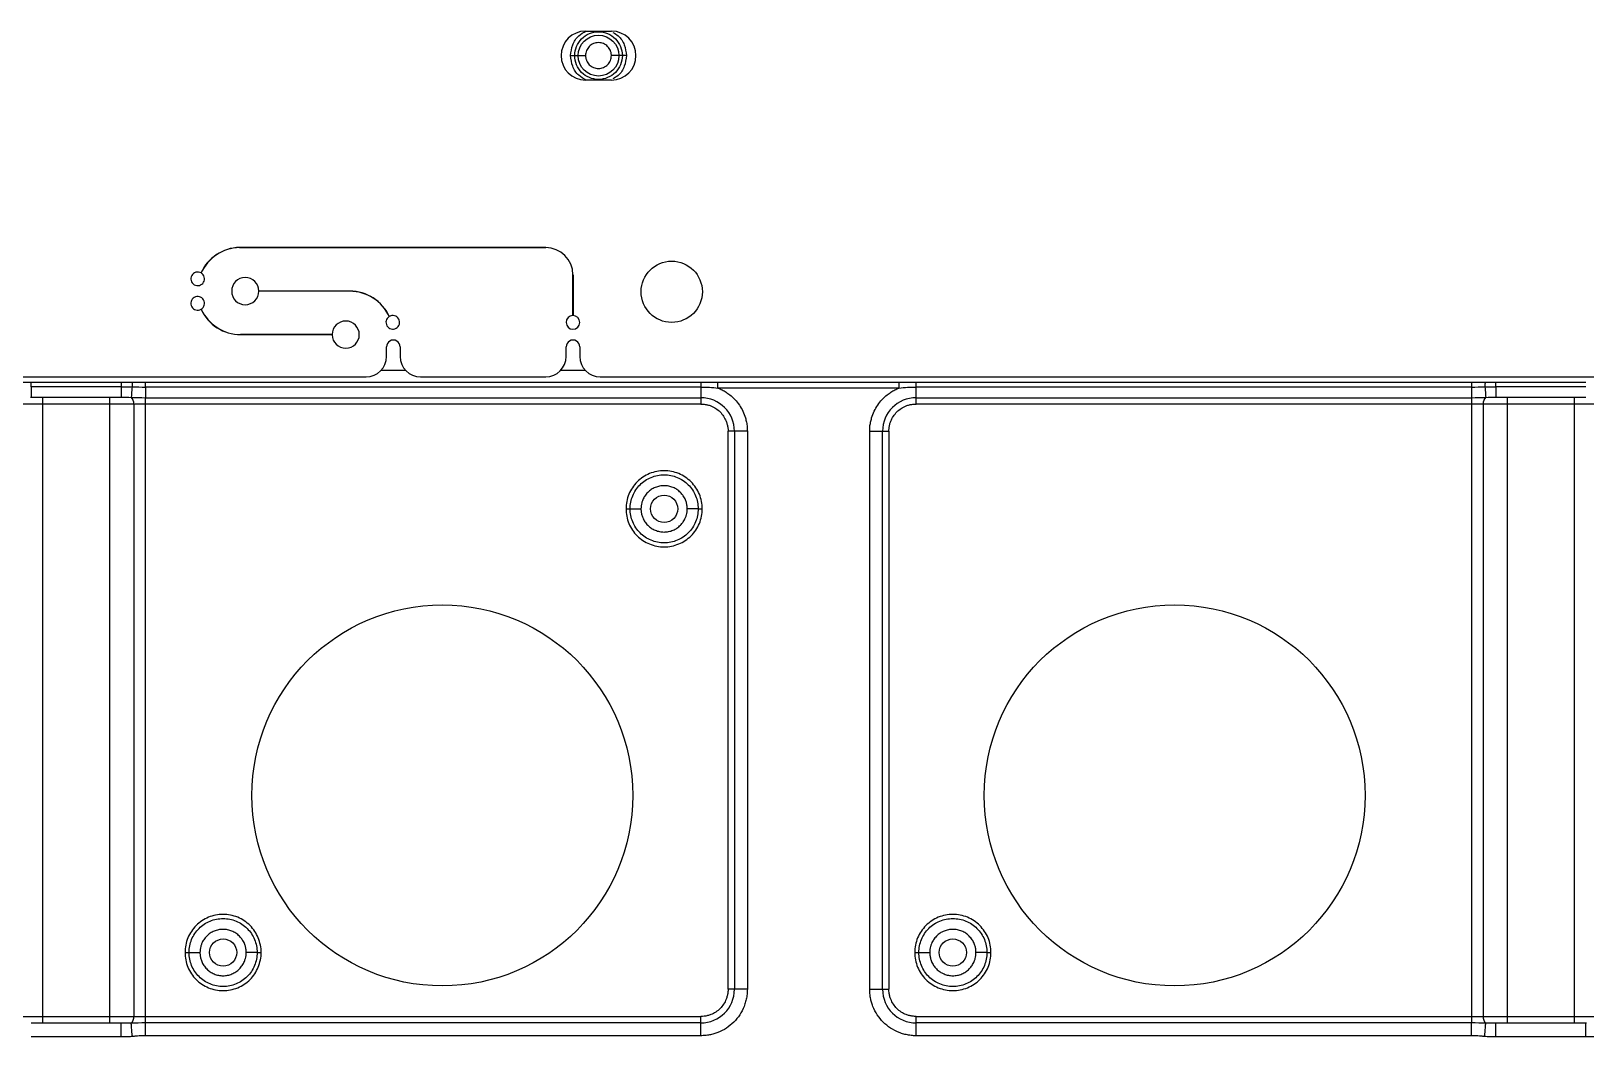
# Model space of a CAD drawing. Header units: millimetres. Extents: x -1 to 1576, y 30 to 633.
# Drawn here: x 1031.4 to 1145.7, y 485.1 to 559 of the extents above; entities that cross this region are included whole.
import ezdxf

# ---------------------------------------------------------------- set-up
doc = ezdxf.new("R2010")
doc.units = ezdxf.units.MM

msp = doc.modelspace()

# ---------------------------------------------------------------- linework, layer by layer
at = {"color": 7, "linetype": 'Continuous', "lineweight": 25}
for p, q in [((1072.16, 558.97), (1074.06, 558.97)), ((1074.06, 555.37), (1072.16, 555.37)), ((1046.72, 543.08), (1069.23, 543.08)), ((1069.23, 543.07), (1046.72, 543.07)), ((1071.23, 538.07), (1071.23, 541.07)), ((1071.24, 541.07), (1071.24, 538.07)), ((1048.15, 539.88), (1054.83, 539.88)), ((1054.83, 539.87), (1048.15, 539.87)), ((1046.81, 536.68), (1053.53, 536.68)), ((1053.53, 536.67), (1046.81, 536.67)), ((1057.53, 535.07), (1057.53, 535.77)), ((1058.53, 535.77), (1058.53, 535.07)), ((1070.73, 535.07), (1070.73, 535.77)), ((1071.73, 535.77), (1071.73, 535.07)), ((1057.15, 534.07), (1058.91, 534.07)), ((1070.35, 534.07), (1072.11, 534.07)), ((965.59, 533.57), (1056.03, 533.57)), ((1031.41, 533.17), (1038.03, 533.17)), ((1031.41, 532.84), (1031.41, 533.17)), ((1038.03, 532.84), (1031.41, 532.84)), ((1039.82, 533.18), (1080.63, 533.18)), ((1080.63, 532.82), (1039.82, 532.82)), ((1060.03, 533.57), (1069.23, 533.57)), ((1073.23, 533.57), (1163.67, 533.57)), ((1080.63, 532.82), (1080.63, 531.57)), ((1081.89, 533.19), (1095.19, 533.19)), ((1095.19, 532.75), (1081.89, 532.75)), ((1096.45, 533.18), (1137.26, 533.18)), ((1137.26, 532.82), (1096.45, 532.82)), ((1096.45, 531.57), (1096.45, 532.82)), ((1139.05, 533.17), (1145.67, 533.17)), ((1139.05, 532.84), (1139.05, 533.17)), ((1145.67, 532.84), (1139.05, 532.84)), ((1080.63, 531.57), (988.81, 531.57)), ((1031.36, 532.07), (1031.41, 532.08)), ((1031.41, 532.07), (1038.03, 532.07)), ((1032.24, 532.07), (1032.24, 486.07)), ((1037.2, 486.07), (1037.2, 532.07)), ((1038.03, 532.09), (1038.13, 532.07)), ((1038.95, 531.57), (1038.95, 486.57)), ((1039.82, 532.04), (1080.63, 532.04)), ((1039.82, 486.1), (1039.82, 532.04)), ((1096.45, 532.04), (1137.26, 532.04)), ((1188.27, 531.57), (1096.45, 531.57)), ((1137.26, 532.04), (1137.26, 486.1)), ((1138.14, 486.57), (1138.14, 531.57)), ((1139, 532.07), (1139.05, 532.08)), ((1139.05, 532.07), (1145.67, 532.07)), ((1139.88, 532.07), (1139.88, 486.07)), ((1144.84, 486.07), (1144.84, 532.07)), ((1084.05, 529.57), (1082.63, 529.57)), ((1082.63, 488.57), (1082.63, 529.57)), ((1083.1, 529.57), (1083.1, 488.57)), ((1084.05, 529.57), (1084.05, 488.57)), ((1093.04, 488.57), (1093.04, 529.57)), ((1093.04, 529.57), (1094.45, 529.57)), ((1093.98, 488.57), (1093.98, 529.57)), ((1094.45, 529.57), (1094.45, 488.57)), ((1084.05, 488.57), (1082.63, 488.57)), ((1093.04, 488.57), (1094.45, 488.57)), ((988.81, 486.57), (1080.63, 486.57)), ((1038.03, 486.07), (1031.41, 486.07)), ((1038.08, 486.07), (1038.03, 486.07)), ((1080.63, 486.1), (1039.82, 486.1)), ((1080.63, 485.16), (1080.63, 486.57)), ((1096.45, 485.16), (1096.45, 486.57)), ((1096.45, 486.57), (1188.27, 486.57)), ((1137.26, 486.1), (1096.45, 486.1)), ((1145.67, 486.07), (1139.05, 486.07)), ((1145.72, 486.07), (1145.67, 486.07)), ((1038.03, 485.07), (1031.41, 485.07)), ((1080.63, 485.16), (1039.82, 485.16)), ((1137.26, 485.16), (1096.45, 485.16)), ((1145.67, 485.07), (1139.05, 485.07))]:
    msp.add_line(p, q, dxfattribs=at)
at = {"color": 141}
for centre, radius in [((1073.11, 557.17), 1.5), ((1077.93, 523.87), 1), ((1045.52, 491.27), 1), ((1099.15, 491.27), 1)]:
    msp.add_circle(centre, radius, dxfattribs=at)
at = {"color": 7, "linetype": 'Continuous', "lineweight": 25}
for centre, radius in [((1078.49, 539.82), 2.25), ((1061.63, 502.82), 14), ((1115.45, 502.82), 14)]:
    msp.add_circle(centre, radius, dxfattribs=at)
for centre, radius, start, end in [((1072.16, 557.17), 1.8, 90, 270), ((1074.06, 557.17), 1.8, 270, 90), ((1046.81, 539.87), 3.21, 91.5822, 155.3856), ((1046.81, 539.87), 3.2, 91.5847, 155.403), ((1069.23, 541.07), 2, 360, 90), ((1069.23, 541.07), 2, 360, 90), ((1043.65, 540.77), 0.5, 60.3991, 59.2477), ((1047.15, 539.87), 1, 0.2862, 359.7133), ((1043.65, 538.97), 0.5, 300.7301, 299.5792), ((1054.83, 536.67), 3.2, 24.6158, 89.9998), ((1054.83, 536.67), 3.19, 24.5983, 89.9998), ((1046.81, 539.87), 3.2, 204.6089, 269.9998), ((1046.81, 539.87), 3.19, 204.5914, 269.9998), ((1054.53, 536.67), 1, 180.286, 179.7136), ((1057.99, 537.57), 0.5, 120.7513, 119.6), ((1071.23, 537.57), 0.5, 90.573, 89.427), ((1058.03, 535.77), 0.5, 359.9998, 180), ((1071.23, 535.77), 0.5, 359.9998, 180), ((1056.03, 535.07), 1.5, 270, 360), ((1060.03, 535.07), 1.5, 180, 270), ((1069.23, 535.07), 1.5, 270, 360), ((1073.23, 535.07), 1.5, 180, 270), ((1038.39, 531.65), 0.562, 352.1767, 47.5651), ((1080.63, 529.57), 2.47, 0, 90), ((1096.45, 529.57), 2.47, 90, 180), ((1138.69, 531.65), 0.562, 132.435, 187.8232), ((1080.63, 488.57), 2.47, 270, 360), ((1096.45, 488.57), 2.47, 180, 270), ((1038.39, 486.5), 0.562, 312.435, 7.8232), ((1138.69, 486.5), 0.562, 172.1767, 227.5651)]:
    msp.add_arc(centre, radius, start, end, dxfattribs=at)
for points, knots in [([(1071.06, 557.17), (1071.09, 557.44), (1071.15, 557.97), (1071.58, 558.63), (1072, 558.87), (1072.18, 558.97)], [0, 0, 0, 0, 0.358697, 0.71725, 1, 1, 1, 1]), ([(1071.36, 557.17), (1071.36, 557.4), (1071.4, 557.63), (1071.58, 558.05), (1071.71, 558.25), (1072.03, 558.57), (1072.22, 558.7), (1072.65, 558.88), (1072.88, 558.92), (1073.34, 558.92), (1073.56, 558.88), (1073.99, 558.7), (1074.18, 558.57), (1074.51, 558.25), (1074.63, 558.05), (1074.81, 557.63), (1074.86, 557.4), (1074.86, 557.17)], [0, 0, 0, 0, 0.125, 0.125, 0.25, 0.25, 0.375, 0.375, 0.5, 0.5, 0.625, 0.625, 0.75, 0.75, 0.875, 0.875, 1, 1, 1, 1]), ([(1074.17, 558.88), (1074.31, 558.8), (1074.67, 558.59), (1075.06, 557.97), (1075.12, 557.44), (1075.16, 557.17)], [0, 0, 0, 0, 0.222806, 0.611319, 1, 1, 1, 1]), ([(1074.06, 557.17), (1074.06, 557.2), (1074.05, 557.27), (1074.04, 557.36), (1074.02, 557.45), (1073.97, 557.57), (1073.9, 557.7), (1073.78, 557.85), (1073.64, 557.97), (1073.42, 558.09), (1073.11, 558.15), (1072.79, 558.09), (1072.57, 557.97), (1072.43, 557.85), (1072.31, 557.7), (1072.22, 557.54), (1072.17, 557.36), (1072.16, 557.24), (1072.16, 557.17)], [0, 0, 0, 0, 0.031457, 0.062629, 0.093823, 0.125343, 0.187791, 0.250424, 0.312874, 0.375501, 0.500073, 0.624645, 0.687092, 0.749724, 0.812175, 0.874803, 0.937354, 1, 1, 1, 1]), ([(1071.06, 557.17), (1071.13, 557.17), (1071.21, 557.17), (1071.32, 557.17), (1071.36, 557.17), (1071.36, 557.17)], [0, 0, 0, 0, 0.5, 0.5, 1, 1, 1, 1]), ([(1072.18, 555.37), (1072, 555.48), (1071.58, 555.72), (1071.15, 556.37), (1071.09, 556.91), (1071.06, 557.17)], [0, 0, 0, 0, 0.282779, 0.641326, 1, 1, 1, 1]), ([(1071.06, 557.17), (1071.13, 557.17), (1071.21, 557.17), (1071.32, 557.17), (1071.36, 557.17), (1071.36, 557.17)], [0, 0, 0, 0, 0.5, 0.5, 1, 1, 1, 1]), ([(1071.36, 557.17), (1071.36, 557.17), (1071.44, 557.17), (1071.74, 557.17), (1071.95, 557.17), (1072.16, 557.17)], [0, 0, 0, 0, 0.5, 0.5, 1, 1, 1, 1]), ([(1074.86, 557.17), (1074.86, 556.94), (1074.81, 556.71), (1074.63, 556.29), (1074.51, 556.1), (1074.18, 555.77), (1073.99, 555.64), (1073.56, 555.47), (1073.34, 555.42), (1072.88, 555.42), (1072.65, 555.47), (1072.22, 555.64), (1072.03, 555.77), (1071.71, 556.1), (1071.58, 556.29), (1071.4, 556.71), (1071.36, 556.94), (1071.36, 557.17)], [0, 0, 0, 0, 0.125, 0.125, 0.25, 0.25, 0.375, 0.375, 0.5, 0.5, 0.625, 0.625, 0.75, 0.75, 0.875, 0.875, 1, 1, 1, 1]), ([(1072.16, 557.17), (1072.16, 557.14), (1072.16, 557.08), (1072.17, 556.99), (1072.2, 556.9), (1072.24, 556.78), (1072.31, 556.64), (1072.43, 556.5), (1072.57, 556.38), (1072.79, 556.26), (1073.11, 556.2), (1073.42, 556.26), (1073.64, 556.38), (1073.78, 556.5), (1073.9, 556.64), (1073.99, 556.81), (1074.05, 556.99), (1074.05, 557.11), (1074.06, 557.17)], [0, 0, 0, 0, 0.031456, 0.062628, 0.093821, 0.12534, 0.187786, 0.250416, 0.312865, 0.375491, 0.500071, 0.624648, 0.687097, 0.749729, 0.81218, 0.874806, 0.937356, 1, 1, 1, 1]), ([(1074.86, 557.17), (1074.86, 557.17), (1074.77, 557.17), (1074.47, 557.17), (1074.27, 557.17), (1074.06, 557.17)], [0, 0, 0, 0, 0.5, 0.5, 1, 1, 1, 1]), ([(1075.16, 557.17), (1075.12, 556.91), (1075.06, 556.37), (1074.67, 555.75), (1074.3, 555.54), (1074.16, 555.46)], [0, 0, 0, 0, 0.3851262, 0.7700905, 1, 1, 1, 1]), ([(1075.16, 557.17), (1075.08, 557.17), (1075, 557.17), (1074.89, 557.17), (1074.86, 557.17), (1074.86, 557.17)], [0, 0, 0, 0, 0.5, 0.5, 1, 1, 1, 1]), ([(1030.62, 533.18), (1030.74, 533.18), (1031, 533.17), (1031.26, 533.17), (1031.41, 533.17)], [0, 0, 0, 0, 0.452244, 1, 1, 1, 1]), ([(1031.41, 532.84), (1031.41, 532.62), (1031.41, 532.43), (1031.41, 532.15), (1031.41, 532.07), (1031.41, 532.07)], [0, 0, 0, 0, 0.5, 0.5, 1, 1, 1, 1]), ([(1038.03, 533.17), (1038.18, 533.17), (1038.44, 533.17), (1038.7, 533.18), (1038.82, 533.18)], [0, 0, 0, 0, 0.548125, 1, 1, 1, 1]), ([(1038.03, 532.84), (1038.03, 532.62), (1038.03, 532.43), (1038.03, 532.15), (1038.03, 532.07), (1038.03, 532.07)], [0, 0, 0, 0, 0.5, 0.5, 1, 1, 1, 1]), ([(1038.83, 532.83), (1038.82, 532.64), (1038.8, 532.46), (1038.78, 532.19), (1038.77, 532.1), (1038.77, 532.06)], [0, 0, 0, 0, 0.5, 0.5, 1, 1, 1, 1]), ([(1038.82, 533.18), (1039.02, 533.18), (1039.35, 533.18), (1039.68, 533.18), (1039.82, 533.18)], [0, 0, 0, 0, 0.580575, 1, 1, 1, 1]), ([(1039.82, 532.82), (1039.82, 532.64), (1039.82, 532.48), (1039.82, 532.21), (1039.82, 532.1), (1039.82, 532.04)], [0, 0, 0, 0, 0.5, 0.5, 1, 1, 1, 1]), ([(1080.63, 533.18), (1080.72, 533.18), (1080.93, 533.18), (1081.27, 533.18), (1081.59, 533.19), (1081.81, 533.19), (1081.89, 533.19)], [0, 0, 0, 0, 0.221378, 0.492164, 0.7995, 1, 1, 1, 1]), ([(1081.89, 532.75), (1081.89, 532.84), (1081.89, 532.93), (1081.89, 533.08), (1081.89, 533.15), (1081.89, 533.19)], [0, 0, 0, 0, 0.5, 0.5, 1, 1, 1, 1]), ([(1081.89, 532.75), (1081.94, 532.73), (1082.04, 532.68), (1082.19, 532.61), (1082.34, 532.53), (1082.48, 532.45), (1082.62, 532.35), (1082.84, 532.18), (1083.14, 531.91), (1083.47, 531.5), (1083.73, 531.05), (1083.89, 530.62), (1083.99, 530.23), (1084.04, 529.9), (1084.04, 529.68), (1084.05, 529.57)], [0, 0, 0, 0, 0.040883, 0.08158, 0.122187, 0.162802, 0.203521, 0.244441, 0.372171, 0.500035, 0.627766, 0.75563, 0.837187, 0.918385, 1, 1, 1, 1]), ([(1093.04, 529.57), (1093.04, 529.63), (1093.04, 529.74), (1093.05, 529.9), (1093.07, 530.07), (1093.1, 530.23), (1093.14, 530.39), (1093.21, 530.67), (1093.36, 531.05), (1093.62, 531.5), (1093.94, 531.91), (1094.28, 532.22), (1094.6, 532.45), (1094.89, 532.62), (1095.09, 532.7), (1095.19, 532.75)], [0, 0, 0, 0, 0.040883, 0.08158, 0.122187, 0.162802, 0.203521, 0.244441, 0.372171, 0.500035, 0.627766, 0.75563, 0.837187, 0.918385, 1, 1, 1, 1]), ([(1095.19, 533.19), (1095.28, 533.19), (1095.49, 533.19), (1095.82, 533.18), (1096.15, 533.18), (1096.36, 533.18), (1096.45, 533.18)], [0, 0, 0, 0, 0.200515, 0.50786, 0.778848, 1, 1, 1, 1]), ([(1095.19, 533.19), (1095.19, 533.15), (1095.19, 533.08), (1095.19, 532.93), (1095.19, 532.84), (1095.19, 532.75)], [0, 0, 0, 0, 0.5, 0.5, 1, 1, 1, 1]), ([(1137.26, 533.18), (1137.4, 533.18), (1137.74, 533.18), (1138.07, 533.18), (1138.26, 533.18)], [0, 0, 0, 0, 0.420474, 1, 1, 1, 1]), ([(1137.26, 532.82), (1137.26, 532.64), (1137.26, 532.48), (1137.26, 532.21), (1137.26, 532.1), (1137.26, 532.04)], [0, 0, 0, 0, 0.5, 0.5, 1, 1, 1, 1]), ([(1138.25, 532.83), (1138.27, 532.64), (1138.28, 532.46), (1138.3, 532.19), (1138.31, 532.1), (1138.31, 532.06)], [0, 0, 0, 0, 0.5, 0.5, 1, 1, 1, 1]), ([(1138.26, 533.18), (1138.38, 533.18), (1138.64, 533.17), (1138.9, 533.17), (1139.05, 533.17)], [0, 0, 0, 0, 0.452244, 1, 1, 1, 1]), ([(1139.05, 532.84), (1139.05, 532.62), (1139.05, 532.43), (1139.05, 532.15), (1139.05, 532.07), (1139.05, 532.07)], [0, 0, 0, 0, 0.5, 0.5, 1, 1, 1, 1]), ([(1080.63, 531.57), (1080.67, 531.57), (1080.76, 531.57), (1080.88, 531.56), (1081.01, 531.54), (1081.13, 531.51), (1081.25, 531.48), (1081.46, 531.4), (1081.74, 531.26), (1082.05, 531), (1082.31, 530.68), (1082.48, 530.36), (1082.57, 530.07), (1082.62, 529.82), (1082.63, 529.66), (1082.63, 529.57)], [0, 0, 0, 0, 0.040276, 0.080243, 0.120058, 0.159883, 0.199877, 0.240199, 0.370043, 0.500057, 0.629901, 0.759916, 0.840121, 0.919721, 1, 1, 1, 1]), ([(1094.45, 529.57), (1094.45, 529.62), (1094.45, 529.7), (1094.47, 529.82), (1094.48, 529.95), (1094.51, 530.07), (1094.55, 530.19), (1094.62, 530.4), (1094.77, 530.68), (1095.03, 531), (1095.34, 531.26), (1095.66, 531.42), (1095.95, 531.52), (1096.2, 531.56), (1096.37, 531.57), (1096.45, 531.57)], [0, 0, 0, 0, 0.040276, 0.080243, 0.120058, 0.159883, 0.199877, 0.240199, 0.370043, 0.500057, 0.629901, 0.759916, 0.840121, 0.919721, 1, 1, 1, 1]), ([(1080.73, 523.87), (1080.73, 524.24), (1080.66, 524.61), (1080.38, 525.28), (1080.17, 525.59), (1079.65, 526.11), (1079.34, 526.32), (1078.66, 526.6), (1078.3, 526.67), (1077.56, 526.67), (1077.2, 526.6), (1076.52, 526.32), (1076.21, 526.11), (1075.69, 525.59), (1075.48, 525.28), (1075.2, 524.61), (1075.13, 524.24), (1075.13, 523.87)], [0, 0, 0, 0, 0.125, 0.125, 0.25, 0.25, 0.375, 0.375, 0.5, 0.5, 0.625, 0.625, 0.75, 0.75, 0.875, 0.875, 1, 1, 1, 1]), ([(1075.43, 523.87), (1075.43, 524.2), (1075.5, 524.53), (1075.75, 525.13), (1075.93, 525.41), (1076.39, 525.87), (1076.67, 526.06), (1077.28, 526.31), (1077.6, 526.37), (1078.26, 526.37), (1078.59, 526.31), (1079.19, 526.06), (1079.47, 525.87), (1079.93, 525.41), (1080.12, 525.13), (1080.37, 524.53), (1080.43, 524.2), (1080.43, 523.87)], [0, 0, 0, 0, 0.125, 0.125, 0.25, 0.25, 0.375, 0.375, 0.5, 0.5, 0.625, 0.625, 0.75, 0.75, 0.875, 0.875, 1, 1, 1, 1]), ([(1079.63, 523.87), (1079.63, 523.92), (1079.63, 524.01), (1079.61, 524.14), (1079.59, 524.27), (1079.55, 524.4), (1079.48, 524.59), (1079.35, 524.82), (1079.14, 525.08), (1078.88, 525.3), (1078.59, 525.45), (1078.27, 525.55), (1077.93, 525.58), (1077.6, 525.55), (1077.28, 525.45), (1076.98, 525.3), (1076.72, 525.08), (1076.51, 524.82), (1076.37, 524.56), (1076.28, 524.31), (1076.24, 524.1), (1076.23, 523.95), (1076.23, 523.87)], [0, 0, 0, 0, 0.025179, 0.05013, 0.075011, 0.099978, 0.125186, 0.187587, 0.250092, 0.312501, 0.37501, 0.437474, 0.50004, 0.562505, 0.625066, 0.687464, 0.749971, 0.812374, 0.874873, 0.916678, 0.958145, 1, 1, 1, 1]), ([(1075.13, 523.87), (1075.21, 523.87), (1075.29, 523.87), (1075.4, 523.87), (1075.43, 523.87), (1075.43, 523.87)], [0, 0, 0, 0, 0.5, 0.5, 1, 1, 1, 1]), ([(1075.13, 523.87), (1075.13, 523.51), (1075.2, 523.14), (1075.48, 522.46), (1075.69, 522.15), (1076.21, 521.63), (1076.52, 521.43), (1077.2, 521.15), (1077.56, 521.07), (1078.3, 521.07), (1078.66, 521.15), (1079.34, 521.43), (1079.65, 521.63), (1080.17, 522.15), (1080.38, 522.46), (1080.66, 523.14), (1080.73, 523.51), (1080.73, 523.87)], [0, 0, 0, 0, 0.125, 0.125, 0.25, 0.25, 0.375, 0.375, 0.5, 0.5, 0.625, 0.625, 0.75, 0.75, 0.875, 0.875, 1, 1, 1, 1]), ([(1080.43, 523.87), (1080.43, 523.55), (1080.37, 523.22), (1080.12, 522.61), (1079.93, 522.34), (1079.47, 521.87), (1079.19, 521.69), (1078.59, 521.44), (1078.26, 521.37), (1077.6, 521.37), (1077.28, 521.44), (1076.67, 521.69), (1076.39, 521.87), (1075.93, 522.34), (1075.75, 522.61), (1075.5, 523.22), (1075.43, 523.55), (1075.43, 523.87)], [0, 0, 0, 0, 0.125, 0.125, 0.25, 0.25, 0.375, 0.375, 0.5, 0.5, 0.625, 0.625, 0.75, 0.75, 0.875, 0.875, 1, 1, 1, 1]), ([(1075.43, 523.87), (1075.43, 523.87), (1075.52, 523.87), (1075.81, 523.87), (1076.02, 523.87), (1076.23, 523.87)], [0, 0, 0, 0, 0.5, 0.5, 1, 1, 1, 1]), ([(1076.23, 523.87), (1076.23, 523.83), (1076.23, 523.74), (1076.25, 523.61), (1076.28, 523.48), (1076.31, 523.35), (1076.38, 523.16), (1076.51, 522.92), (1076.72, 522.66), (1076.98, 522.45), (1077.28, 522.29), (1077.6, 522.19), (1077.93, 522.16), (1078.26, 522.19), (1078.59, 522.29), (1078.88, 522.45), (1079.14, 522.66), (1079.35, 522.92), (1079.49, 523.19), (1079.58, 523.43), (1079.62, 523.65), (1079.63, 523.8), (1079.63, 523.87)], [0, 0, 0, 0, 0.025108, 0.050018, 0.074887, 0.09987, 0.125122, 0.187514, 0.250079, 0.312484, 0.374988, 0.437452, 0.500017, 0.562482, 0.625047, 0.687453, 0.749962, 0.812367, 0.874868, 0.916676, 0.958145, 1, 1, 1, 1]), ([(1080.43, 523.87), (1080.43, 523.87), (1080.34, 523.87), (1080.05, 523.87), (1079.84, 523.87), (1079.63, 523.87)], [0, 0, 0, 0, 0.5, 0.5, 1, 1, 1, 1]), ([(1080.43, 523.87), (1080.43, 523.87), (1080.46, 523.87), (1080.57, 523.87), (1080.65, 523.87), (1080.73, 523.87)], [0, 0, 0, 0, 0.5, 0.5, 1, 1, 1, 1]), ([(1048.32, 491.27), (1048.32, 491.64), (1048.24, 492.01), (1047.96, 492.68), (1047.76, 492.99), (1047.24, 493.51), (1046.93, 493.72), (1046.25, 494), (1045.88, 494.07), (1045.15, 494.07), (1044.78, 494), (1044.11, 493.72), (1043.8, 493.51), (1043.28, 492.99), (1043.07, 492.68), (1042.79, 492.01), (1042.72, 491.64), (1042.72, 491.27)], [0, 0, 0, 0, 0.125, 0.125, 0.25, 0.25, 0.375, 0.375, 0.5, 0.5, 0.625, 0.625, 0.75, 0.75, 0.875, 0.875, 1, 1, 1, 1]), ([(1043.02, 491.27), (1043.02, 491.6), (1043.08, 491.93), (1043.33, 492.53), (1043.52, 492.81), (1043.98, 493.27), (1044.26, 493.46), (1044.86, 493.71), (1045.19, 493.77), (1045.85, 493.77), (1046.17, 493.71), (1046.78, 493.46), (1047.05, 493.27), (1047.52, 492.81), (1047.7, 492.53), (1047.95, 491.93), (1048.02, 491.6), (1048.02, 491.27)], [0, 0, 0, 0, 0.125, 0.125, 0.25, 0.25, 0.375, 0.375, 0.5, 0.5, 0.625, 0.625, 0.75, 0.75, 0.875, 0.875, 1, 1, 1, 1]), ([(1101.95, 491.27), (1101.95, 491.64), (1101.88, 492.01), (1101.6, 492.68), (1101.39, 492.99), (1100.87, 493.51), (1100.56, 493.72), (1099.88, 494), (1099.52, 494.07), (1098.78, 494.07), (1098.42, 494), (1097.74, 493.72), (1097.43, 493.51), (1096.91, 492.99), (1096.7, 492.68), (1096.42, 492.01), (1096.35, 491.64), (1096.35, 491.27)], [0, 0, 0, 0, 0.125, 0.125, 0.25, 0.25, 0.375, 0.375, 0.5, 0.5, 0.625, 0.625, 0.75, 0.75, 0.875, 0.875, 1, 1, 1, 1]), ([(1096.65, 491.27), (1096.65, 491.6), (1096.72, 491.93), (1096.97, 492.53), (1097.15, 492.81), (1097.61, 493.27), (1097.89, 493.46), (1098.5, 493.71), (1098.82, 493.77), (1099.48, 493.77), (1099.81, 493.71), (1100.41, 493.46), (1100.69, 493.27), (1101.15, 492.81), (1101.34, 492.53), (1101.59, 491.93), (1101.65, 491.6), (1101.65, 491.27)], [0, 0, 0, 0, 0.125, 0.125, 0.25, 0.25, 0.375, 0.375, 0.5, 0.5, 0.625, 0.625, 0.75, 0.75, 0.875, 0.875, 1, 1, 1, 1]), ([(1047.22, 491.27), (1047.22, 491.32), (1047.21, 491.41), (1047.2, 491.54), (1047.17, 491.67), (1047.14, 491.8), (1047.07, 491.99), (1046.94, 492.22), (1046.73, 492.48), (1046.47, 492.7), (1046.17, 492.85), (1045.85, 492.95), (1045.52, 492.98), (1045.18, 492.95), (1044.86, 492.85), (1044.57, 492.7), (1044.31, 492.48), (1044.09, 492.22), (1043.95, 491.96), (1043.87, 491.71), (1043.83, 491.5), (1043.82, 491.35), (1043.82, 491.27)], [0, 0, 0, 0, 0.025179, 0.05013, 0.075011, 0.099978, 0.125186, 0.187587, 0.250092, 0.312501, 0.37501, 0.437474, 0.50004, 0.562505, 0.625066, 0.687464, 0.749971, 0.812374, 0.874873, 0.916678, 0.958145, 1, 1, 1, 1]), ([(1100.85, 491.27), (1100.85, 491.32), (1100.85, 491.41), (1100.83, 491.54), (1100.81, 491.67), (1100.77, 491.8), (1100.7, 491.99), (1100.57, 492.22), (1100.36, 492.48), (1100.1, 492.7), (1099.81, 492.85), (1099.49, 492.95), (1099.15, 492.98), (1098.82, 492.95), (1098.5, 492.85), (1098.2, 492.7), (1097.94, 492.48), (1097.73, 492.22), (1097.59, 491.96), (1097.5, 491.71), (1097.46, 491.5), (1097.45, 491.35), (1097.45, 491.27)], [0, 0, 0, 0, 0.025179, 0.05013, 0.075011, 0.099978, 0.125186, 0.187587, 0.250092, 0.312501, 0.375011, 0.437474, 0.50004, 0.562505, 0.625066, 0.687464, 0.749971, 0.812374, 0.874873, 0.916678, 0.958145, 1, 1, 1, 1]), ([(1042.72, 491.27), (1042.8, 491.27), (1042.87, 491.27), (1042.99, 491.27), (1043.02, 491.27), (1043.02, 491.27)], [0, 0, 0, 0, 0.5, 0.5, 1, 1, 1, 1]), ([(1042.72, 491.27), (1042.72, 490.91), (1042.79, 490.54), (1043.07, 489.86), (1043.28, 489.55), (1043.8, 489.03), (1044.11, 488.83), (1044.78, 488.55), (1045.15, 488.47), (1045.88, 488.47), (1046.25, 488.55), (1046.93, 488.83), (1047.24, 489.03), (1047.76, 489.55), (1047.96, 489.86), (1048.24, 490.54), (1048.32, 490.91), (1048.32, 491.27)], [0, 0, 0, 0, 0.125, 0.125, 0.25, 0.25, 0.375, 0.375, 0.5, 0.5, 0.625, 0.625, 0.75, 0.75, 0.875, 0.875, 1, 1, 1, 1]), ([(1048.02, 491.27), (1048.02, 490.95), (1047.95, 490.62), (1047.7, 490.01), (1047.52, 489.74), (1047.05, 489.27), (1046.78, 489.09), (1046.17, 488.84), (1045.85, 488.77), (1045.19, 488.77), (1044.86, 488.84), (1044.26, 489.09), (1043.98, 489.27), (1043.52, 489.74), (1043.33, 490.01), (1043.08, 490.62), (1043.02, 490.95), (1043.02, 491.27)], [0, 0, 0, 0, 0.125, 0.125, 0.25, 0.25, 0.375, 0.375, 0.5, 0.5, 0.625, 0.625, 0.75, 0.75, 0.875, 0.875, 1, 1, 1, 1]), ([(1043.02, 491.27), (1043.02, 491.27), (1043.1, 491.27), (1043.4, 491.27), (1043.61, 491.27), (1043.82, 491.27)], [0, 0, 0, 0, 0.5, 0.5, 1, 1, 1, 1]), ([(1043.02, 491.27), (1043.02, 491.27), (1043.1, 491.27), (1043.4, 491.27), (1043.61, 491.27), (1043.82, 491.27)], [0, 0, 0, 0, 0.5, 0.5, 1, 1, 1, 1]), ([(1043.82, 491.27), (1043.82, 491.23), (1043.82, 491.14), (1043.84, 491.01), (1043.86, 490.88), (1043.9, 490.75), (1043.97, 490.56), (1044.09, 490.32), (1044.31, 490.06), (1044.57, 489.85), (1044.86, 489.69), (1045.18, 489.59), (1045.52, 489.56), (1045.85, 489.59), (1046.17, 489.69), (1046.47, 489.85), (1046.73, 490.06), (1046.94, 490.32), (1047.08, 490.59), (1047.16, 490.83), (1047.21, 491.05), (1047.22, 491.2), (1047.22, 491.27)], [0, 0, 0, 0, 0.025108, 0.050018, 0.074887, 0.09987, 0.125122, 0.187514, 0.250079, 0.312484, 0.374988, 0.437452, 0.500017, 0.562482, 0.625047, 0.687453, 0.749962, 0.812367, 0.874868, 0.916676, 0.958145, 1, 1, 1, 1]), ([(1048.02, 491.27), (1048.02, 491.27), (1047.93, 491.27), (1047.64, 491.27), (1047.43, 491.27), (1047.22, 491.27)], [0, 0, 0, 0, 0.5, 0.5, 1, 1, 1, 1]), ([(1048.02, 491.27), (1048.02, 491.27), (1048.05, 491.27), (1048.16, 491.27), (1048.24, 491.27), (1048.32, 491.27)], [0, 0, 0, 0, 0.5, 0.5, 1, 1, 1, 1]), ([(1096.35, 491.27), (1096.35, 490.91), (1096.42, 490.54), (1096.7, 489.86), (1096.91, 489.55), (1097.43, 489.03), (1097.74, 488.83), (1098.42, 488.55), (1098.78, 488.47), (1099.52, 488.47), (1099.88, 488.55), (1100.56, 488.83), (1100.87, 489.03), (1101.39, 489.55), (1101.6, 489.86), (1101.88, 490.54), (1101.95, 490.91), (1101.95, 491.27)], [0, 0, 0, 0, 0.125, 0.125, 0.25, 0.25, 0.375, 0.375, 0.5, 0.5, 0.625, 0.625, 0.75, 0.75, 0.875, 0.875, 1, 1, 1, 1]), ([(1096.35, 491.27), (1096.43, 491.27), (1096.51, 491.27), (1096.62, 491.27), (1096.65, 491.27), (1096.65, 491.27)], [0, 0, 0, 0, 0.5, 0.5, 1, 1, 1, 1]), ([(1101.65, 491.27), (1101.65, 490.95), (1101.59, 490.62), (1101.34, 490.01), (1101.15, 489.74), (1100.69, 489.27), (1100.41, 489.09), (1099.81, 488.84), (1099.48, 488.77), (1098.82, 488.77), (1098.5, 488.84), (1097.89, 489.09), (1097.61, 489.27), (1097.15, 489.74), (1096.97, 490.01), (1096.72, 490.62), (1096.65, 490.95), (1096.65, 491.27)], [0, 0, 0, 0, 0.125, 0.125, 0.25, 0.25, 0.375, 0.375, 0.5, 0.5, 0.625, 0.625, 0.75, 0.75, 0.875, 0.875, 1, 1, 1, 1]), ([(1096.65, 491.27), (1096.65, 491.27), (1096.74, 491.27), (1097.03, 491.27), (1097.24, 491.27), (1097.45, 491.27)], [0, 0, 0, 0, 0.5, 0.5, 1, 1, 1, 1]), ([(1097.45, 491.27), (1097.45, 491.23), (1097.45, 491.14), (1097.47, 491.01), (1097.5, 490.88), (1097.53, 490.75), (1097.6, 490.56), (1097.73, 490.32), (1097.94, 490.06), (1098.2, 489.85), (1098.5, 489.69), (1098.82, 489.59), (1099.15, 489.56), (1099.48, 489.59), (1099.81, 489.69), (1100.1, 489.85), (1100.36, 490.06), (1100.57, 490.32), (1100.71, 490.59), (1100.8, 490.83), (1100.84, 491.05), (1100.85, 491.2), (1100.85, 491.27)], [0, 0, 0, 0, 0.0251076, 0.050018, 0.0748867, 0.0998699, 0.1251219, 0.1875141, 0.2500786, 0.3124839, 0.3749879, 0.437452, 0.5000172, 0.5624817, 0.6250467, 0.687453, 0.7499617, 0.8123666, 0.874868, 0.9166765, 0.9581445, 1, 1, 1, 1]), ([(1101.65, 491.27), (1101.65, 491.27), (1101.56, 491.27), (1101.27, 491.27), (1101.06, 491.27), (1100.85, 491.27)], [0, 0, 0, 0, 0.5, 0.5, 1, 1, 1, 1]), ([(1101.65, 491.27), (1101.65, 491.27), (1101.68, 491.27), (1101.79, 491.27), (1101.87, 491.27), (1101.95, 491.27)], [0, 0, 0, 0, 0.5, 0.5, 1, 1, 1, 1]), ([(1084.05, 488.57), (1084.04, 488.51), (1084.04, 488.39), (1084.03, 488.2), (1084, 488.02), (1083.97, 487.84), (1083.92, 487.67), (1083.87, 487.49), (1083.75, 487.16), (1083.51, 486.68), (1083.06, 486.14), (1082.52, 485.7), (1082.01, 485.43), (1081.58, 485.29), (1081.27, 485.21), (1080.95, 485.17), (1080.74, 485.16), (1080.63, 485.16)], [0, 0, 0, 0, 0.0345523, 0.0688579, 0.1030161, 0.1371278, 0.171294, 0.2056155, 0.2401915, 0.3700601, 0.5000288, 0.6298975, 0.7598662, 0.8201516, 0.8799088, 0.9396782, 1, 1, 1, 1]), ([(1082.63, 488.57), (1082.63, 488.53), (1082.63, 488.45), (1082.62, 488.32), (1082.6, 488.2), (1082.57, 488.08), (1082.53, 487.96), (1082.46, 487.75), (1082.32, 487.47), (1082.05, 487.15), (1081.74, 486.89), (1081.42, 486.72), (1081.13, 486.63), (1080.88, 486.58), (1080.72, 486.58), (1080.63, 486.57)], [0, 0, 0, 0, 0.040276, 0.080243, 0.120058, 0.159883, 0.199877, 0.240199, 0.370043, 0.500057, 0.629901, 0.759916, 0.840121, 0.919721, 1, 1, 1, 1]), ([(1096.45, 485.16), (1096.39, 485.16), (1096.27, 485.16), (1096.08, 485.18), (1095.9, 485.2), (1095.72, 485.24), (1095.54, 485.28), (1095.37, 485.33), (1095.03, 485.46), (1094.56, 485.7), (1094.02, 486.14), (1093.58, 486.68), (1093.31, 487.2), (1093.17, 487.62), (1093.09, 487.93), (1093.05, 488.25), (1093.04, 488.47), (1093.04, 488.57)], [0, 0, 0, 0, 0.034552, 0.068858, 0.103016, 0.137128, 0.171294, 0.205615, 0.240191, 0.37006, 0.500029, 0.629897, 0.759866, 0.820152, 0.879909, 0.939678, 1, 1, 1, 1]), ([(1096.45, 486.57), (1096.41, 486.57), (1096.32, 486.58), (1096.2, 486.59), (1096.08, 486.61), (1095.95, 486.63), (1095.83, 486.67), (1095.63, 486.74), (1095.34, 486.89), (1095.03, 487.15), (1094.77, 487.47), (1094.6, 487.79), (1094.51, 488.07), (1094.46, 488.32), (1094.45, 488.49), (1094.45, 488.57)], [0, 0, 0, 0, 0.040276, 0.080243, 0.120058, 0.159883, 0.199877, 0.240199, 0.370043, 0.500057, 0.629901, 0.759916, 0.840121, 0.919721, 1, 1, 1, 1]), ([(1038.03, 485.07), (1038.03, 485.33), (1038.03, 485.6), (1038.03, 485.97), (1038.03, 486.07), (1038.03, 486.07)], [0, 0, 0, 0, 0.5, 0.5, 1, 1, 1, 1]), ([(1038.85, 485.1), (1038.83, 485.33), (1038.81, 485.56), (1038.78, 485.92), (1038.77, 486.04), (1038.77, 486.08)], [0, 0, 0, 0, 0.5, 0.5, 1, 1, 1, 1]), ([(1039.82, 485.16), (1039.82, 485.36), (1039.82, 485.57), (1039.82, 485.9), (1039.82, 486.03), (1039.82, 486.1)], [0, 0, 0, 0, 0.5, 0.5, 1, 1, 1, 1]), ([(1137.26, 485.16), (1137.26, 485.36), (1137.26, 485.57), (1137.26, 485.9), (1137.26, 486.03), (1137.26, 486.1)], [0, 0, 0, 0, 0.5, 0.5, 1, 1, 1, 1]), ([(1138.23, 485.1), (1138.25, 485.33), (1138.27, 485.56), (1138.3, 485.92), (1138.31, 486.04), (1138.31, 486.08)], [0, 0, 0, 0, 0.5, 0.5, 1, 1, 1, 1]), ([(1139.05, 485.07), (1139.05, 485.2), (1139.05, 485.33), (1139.05, 485.58), (1139.05, 485.69), (1139.05, 485.87), (1139.05, 485.95), (1139.05, 486.05), (1139.05, 486.07), (1139.05, 486.07)], [0, 0, 0, 0, 0.25, 0.25, 0.5, 0.5, 0.75, 0.75, 1, 1, 1, 1]), ([(1145.67, 485.07), (1145.67, 485.33), (1145.67, 485.6), (1145.67, 485.97), (1145.67, 486.07), (1145.67, 486.07)], [0, 0, 0, 0, 0.5, 0.5, 1, 1, 1, 1]), ([(1038.85, 485.1), (1038.79, 485.09), (1038.67, 485.09), (1038.48, 485.08), (1038.26, 485.07), (1038.11, 485.07), (1038.03, 485.07)], [0, 0, 0, 0, 0.207871, 0.443757, 0.707773, 1, 1, 1, 1]), ([(1039.82, 485.16), (1039.74, 485.16), (1039.59, 485.16), (1039.35, 485.14), (1039.1, 485.12), (1038.93, 485.11), (1038.85, 485.1)], [0, 0, 0, 0, 0.2323707, 0.4852888, 0.7374116, 1, 1, 1, 1]), ([(1138.23, 485.1), (1138.15, 485.11), (1137.98, 485.12), (1137.73, 485.14), (1137.5, 485.16), (1137.34, 485.16), (1137.26, 485.16)], [0, 0, 0, 0, 0.26275, 0.514851, 0.767475, 1, 1, 1, 1]), ([(1139.05, 485.07), (1138.9, 485.07), (1138.63, 485.07), (1138.35, 485.09), (1138.23, 485.1)], [0, 0, 0, 0, 0.556213, 1, 1, 1, 1]), ([(1146.49, 485.1), (1146.43, 485.09), (1146.31, 485.09), (1146.12, 485.08), (1145.9, 485.07), (1145.75, 485.07), (1145.67, 485.07)], [0, 0, 0, 0, 0.207871, 0.443757, 0.707773, 1, 1, 1, 1])]:
    msp.add_open_spline(points, degree=3, knots=knots, dxfattribs=at)
for points in [[(1038.03, 533.17), (1038.03, 533.11), (1038.03, 532.98), (1038.03, 532.84)], [(1038.03, 532.84), (1038.3, 532.84), (1038.56, 532.84), (1038.83, 532.83)], [(1038.82, 533.18), (1038.83, 533.11), (1038.83, 532.98), (1038.83, 532.83)], [(1038.83, 532.83), (1039.17, 532.83), (1039.5, 532.82), (1039.82, 532.82)], [(1039.82, 532.82), (1039.82, 532.97), (1039.82, 533.11), (1039.82, 533.18)], [(1080.63, 533.18), (1080.63, 533.11), (1080.63, 532.97), (1080.63, 532.82)], [(1080.63, 532.82), (1081.05, 532.82), (1081.47, 532.8), (1081.89, 532.75)], [(1095.19, 532.75), (1095.61, 532.8), (1096.03, 532.82), (1096.45, 532.82)], [(1096.45, 532.82), (1096.45, 532.97), (1096.45, 533.11), (1096.45, 533.18)], [(1137.26, 533.18), (1137.26, 533.11), (1137.26, 532.97), (1137.26, 532.82)], [(1137.26, 532.82), (1137.59, 532.82), (1137.91, 532.83), (1138.25, 532.83)], [(1138.26, 533.18), (1138.26, 533.11), (1138.25, 532.98), (1138.25, 532.83)], [(1138.25, 532.83), (1138.52, 532.84), (1138.79, 532.84), (1139.05, 532.84)], [(1038.03, 532.07), (1038.29, 532.07), (1038.53, 532.07), (1038.77, 532.06)], [(1038.77, 532.06), (1039.09, 532.05), (1039.46, 532.04), (1039.82, 532.04)], [(1137.26, 532.04), (1137.63, 532.04), (1137.99, 532.05), (1138.31, 532.06)], [(1138.31, 532.06), (1138.55, 532.07), (1138.79, 532.07), (1139.05, 532.07)], [(1038.77, 486.08), (1038.53, 486.07), (1038.29, 486.07), (1038.03, 486.07)], [(1039.82, 486.1), (1039.46, 486.1), (1039.09, 486.09), (1038.77, 486.08)], [(1138.31, 486.08), (1137.99, 486.09), (1137.63, 486.1), (1137.26, 486.1)], [(1139.05, 486.07), (1138.79, 486.07), (1138.55, 486.07), (1138.31, 486.08)]]:
    msp.add_open_spline(points, degree=3, dxfattribs=at)

doc.saveas('drawing.dxf')
